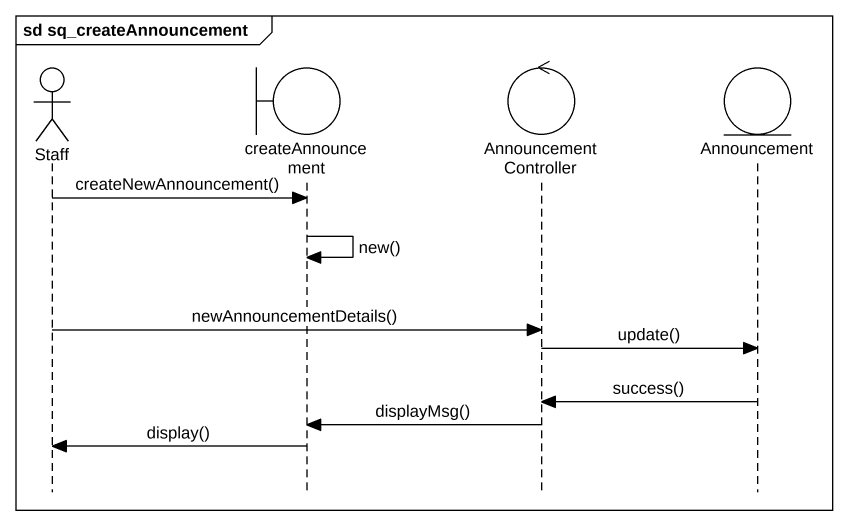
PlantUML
@startuml
mainframe sd sq_createAnnouncement
hide footbox
actor Staff
boundary createAnnouncement
control AnnouncementController
entity Announcement

Staff -> createAnnouncement : createNewAnnouncement()
createAnnouncement -> createAnnouncement : new()
Staff -> AnnouncementController : newAnnouncementDetails()
AnnouncementController -> Announcement : update()
Announcement -> AnnouncementController : success()
AnnouncementController -> createAnnouncement : displayMsg()
createAnnouncement -> Staff : display()
@enduml
